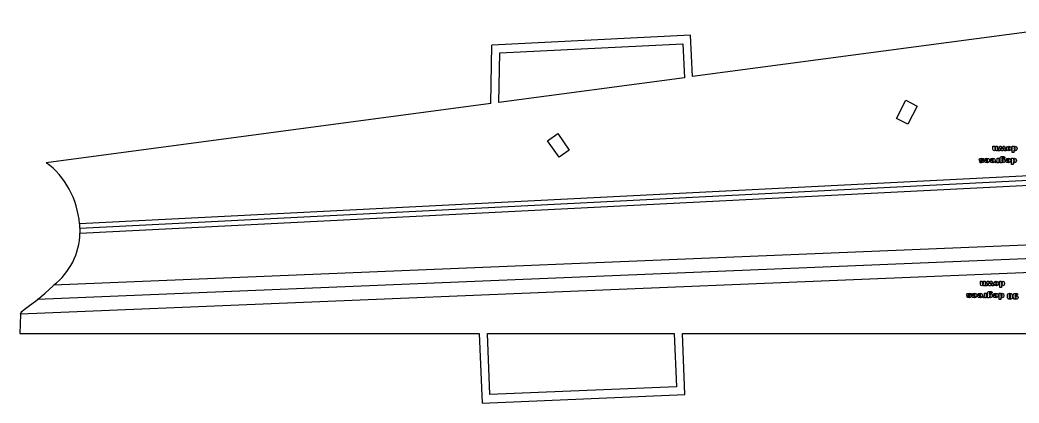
# Model space of a CAD drawing. Header units: millimetres. Extents: x -3 to 974, y -34 to 241.
# Drawn here: x -3.3 to 489.2, y -34.3 to 154.6 of the extents above; entities that cross this region are included whole.
import ezdxf

# ---------------------------------------------------------------- set-up
doc = ezdxf.new("R2010")
doc.units = ezdxf.units.MM
doc.layers.get('0').update_dxf_attribs({"linetype": 'CONTINUOUS'})

msp = doc.modelspace()

# ---------------------------------------------------------------- linework, layer by layer
for p, q in [((537.56, 154.59), (328.31, 126.67)), ((327.28, 147.09), (229.27, 142.14)), ((328.31, 126.67), (327.28, 147.09)), ((228.85, 113.39), (229.27, 142.14)), ((228.85, 113.39), (9.71, 84.15)), ((536.5, 77.56, 0), (26.26, 51.78, 0)), ((538.52, 45.5), (13.32, 23.83)), ((538.83, 38.72), (5.28, 16.71, 0)), ((5.01, 16.5), (9.2, 19.86)), ((9.2, 19.86), (13.07, 23.56)), ((13.07, 23.56), (13.32, 23.83)), ((0.77, 13.36), (5.01, 16.5)), ((-2.98, 9.58), (-2.72, 10.31)), ((-2.72, 10.31), (-2.28, 10.87)), ((-2.28, 10.87), (-1.25, 11.79)), ((-1.25, 11.79), (0.77, 13.36))]:
    msp.add_line(p, q)
for points in [[(324.33, 126.14), (232.86, 113.93), (233.21, 138.33), (323.48, 142.89)], [(439.04, 112.06), (434.45, 103.18), (428.83, 106.08), (433.42, 114.97)], [(256.7, 95.05), (261.79, 98.62), (267.53, 90.43), (262.45, 86.86)], [(478.66, 90.12), (477.89, 90.12), (477.89, 90.47), (477.54, 90.16), (477.1, 90.07), (476.56, 90.27), (476.36, 90.91), (476.36, 92.29), (477.2, 92.29), (477.2, 91.1), (477.28, 90.81), (477.49, 90.72), (477.74, 90.84), (477.83, 91.25), (477.83, 92.29), (478.66, 92.29)], [(481.71, 91.49), (481.27, 90.12), (480.51, 90.12), (480.06, 91.49), (479.7, 90.12), (478.9, 90.12), (479.7, 92.29), (480.45, 92.29), (480.89, 90.98), (481.31, 92.29), (482.06, 92.29), (482.86, 90.12), (482.06, 90.12)], [(485.44, 91.21), (485.1, 90.39), (484.2, 90.07), (483.63, 90.16), (483.21, 90.45), (482.94, 91.2), (483.28, 92.02), (483.67, 92.26), (484.2, 92.34), (485.04, 92.07), (485.34, 91.69)], [(484.61, 91.21), (484.49, 91.64), (484.19, 91.78), (483.9, 91.64), (483.78, 91.2), (483.9, 90.78), (484.19, 90.64), (484.49, 90.78)], [(485.85, 89.29), (485.85, 92.29), (486.63, 92.29), (486.63, 91.97), (486.92, 92.25), (487.33, 92.34), (488, 92), (488.24, 91.18), (487.98, 90.35), (487.32, 90.07), (486.97, 90.13), (486.69, 90.33), (486.69, 89.29)], [(486.68, 91.2), (486.79, 90.82), (487.06, 90.69), (487.31, 90.81), (487.4, 91.22), (487.3, 91.61), (487.05, 91.73), (486.79, 91.61)], [(471.89, 85.78), (471.06, 85.7), (470.92, 85.91), (470.68, 85.97), (470.42, 85.9), (470.34, 85.77), (470.44, 85.63), (470.8, 85.54), (471.4, 85.4), (471.68, 85.19), (471.8, 84.84), (471.67, 84.47), (471.33, 84.23), (470.74, 84.16), (470.17, 84.22), (469.86, 84.4), (469.65, 84.74), (470.44, 84.82), (470.55, 84.66), (470.78, 84.6), (470.99, 84.65), (471.05, 84.77), (470.97, 84.89), (470.62, 84.96), (470, 85.09), (469.69, 85.33), (469.58, 85.68), (469.69, 86.04), (470.05, 86.32), (470.72, 86.43), (471.57, 86.26)], [(472.13, 85.5), (473.8, 85.5), (473.69, 85.8), (473.37, 85.94), (473.14, 85.88), (472.99, 85.74), (472.17, 85.82), (472.63, 86.29), (473.39, 86.43), (474.07, 86.31), (474.48, 85.92), (474.64, 85.3), (474.32, 84.47), (473.93, 84.24), (473.42, 84.16), (472.68, 84.3), (472.27, 84.71), (472.13, 85.41)], [(472.97, 85.1), (473.1, 84.76), (473.38, 84.65), (473.7, 84.81), (473.79, 85.1)], [(474.92, 85.5), (476.59, 85.5), (476.48, 85.8), (476.17, 85.94), (475.93, 85.88), (475.79, 85.74), (474.97, 85.82), (475.42, 86.29), (476.19, 86.43), (476.87, 86.31), (477.28, 85.92), (477.44, 85.3), (477.11, 84.47), (476.72, 84.24), (476.21, 84.16), (475.47, 84.3), (475.06, 84.71), (474.92, 85.41)], [(475.77, 85.1), (475.9, 84.76), (476.18, 84.65), (476.49, 84.81), (476.59, 85.1)], [(479.25, 84.21), (478.47, 84.21), (478.47, 84.56), (478.24, 84.25), (477.95, 84.16), (477.54, 84.27), (477.8, 84.87), (478.03, 84.8), (478.29, 84.94), (478.42, 85.65), (478.42, 86.38), (479.25, 86.38)], [(480.62, 84.21), (479.84, 84.21), (479.84, 86.26), (479.84, 86.36), (479.93, 86.75), (480.16, 87.05), (480.52, 87.21), (481.03, 87.26), (481.58, 87.21), (481.93, 87.07), (482.18, 86.54), (482.17, 86.43), (481.36, 86.52), (481.27, 86.68), (481.04, 86.74), (480.77, 86.64), (480.68, 86.31), (480.68, 85.98), (480.93, 86.19), (481.34, 86.29), (481.74, 86.2), (482.05, 85.91), (482.24, 85.2), (481.99, 84.42), (481.35, 84.16), (480.93, 84.24), (480.62, 84.53)], [(481.4, 85.26), (481.3, 85.61), (481.04, 85.72), (480.78, 85.61), (480.67, 85.25), (480.78, 84.89), (481.05, 84.76), (481.31, 84.88)], [(482.62, 85.5), (484.29, 85.5), (484.18, 85.8), (483.87, 85.94), (483.63, 85.88), (483.49, 85.74), (482.67, 85.82), (483.12, 86.29), (483.89, 86.43), (484.56, 86.31), (484.97, 85.92), (485.14, 85.3), (484.81, 84.47), (484.42, 84.24), (483.91, 84.16), (483.17, 84.3), (482.76, 84.71), (482.62, 85.41)], [(483.47, 85.1), (483.6, 84.76), (483.87, 84.65), (484.19, 84.81), (484.29, 85.1)], [(485.54, 83.38), (485.54, 86.38), (486.32, 86.38), (486.32, 86.06), (486.62, 86.34), (487.02, 86.43), (487.7, 86.09), (487.93, 85.27), (487.67, 84.44), (487.02, 84.16), (486.66, 84.22), (486.38, 84.42), (486.38, 83.38)], [(486.38, 85.29), (486.48, 84.91), (486.76, 84.78), (487, 84.9), (487.1, 85.31), (487, 85.7), (486.75, 85.82), (486.48, 85.7)], [(536.61, 75.3), (536.39, 79.82), (26.12, 54.04), (26.3, 49.52)], [(0, 0), (223.16, 0), (224.57, -34.29), (324.49, -30.17), (323.24, 0), (540.46, 0), (539.14, 31.94), (-2.98, 9.58), (-3.12, 4.65), (-3.26, 0)], [(472.48, 23.56), (471.7, 23.56), (471.7, 23.91), (471.35, 23.6), (470.92, 23.51), (470.38, 23.72), (470.18, 24.35), (470.18, 25.73), (471.02, 25.73), (471.02, 24.54), (471.1, 24.25), (471.31, 24.16), (471.55, 24.28), (471.65, 24.69), (471.65, 25.73), (472.48, 25.73)], [(473.87, 24.93), (473.52, 23.56), (472.72, 23.56), (473.52, 25.73), (474.26, 25.73), (474.7, 24.43), (475.13, 25.73), (475.87, 25.73), (476.68, 23.56), (475.87, 23.56), (475.53, 24.93), (475.09, 23.56), (474.33, 23.56)], [(479.26, 24.65), (478.92, 23.83), (478.02, 23.51), (477.44, 23.61), (477.03, 23.89), (476.76, 24.64), (477.09, 25.46), (477.49, 25.7), (478.01, 25.78), (478.86, 25.52), (479.16, 25.14)], [(478.42, 24.65), (478.31, 25.08), (478.01, 25.22), (477.71, 25.08), (477.6, 24.64), (477.72, 24.22), (478, 24.08), (478.3, 24.22)], [(479.66, 22.73), (479.66, 25.73), (480.44, 25.73), (480.44, 25.41), (480.74, 25.69), (481.14, 25.78), (481.82, 25.45), (482.06, 24.62), (481.8, 23.8), (481.14, 23.51), (480.79, 23.58), (480.5, 23.77), (480.5, 22.73)], [(480.5, 24.64), (480.61, 24.26), (480.88, 24.13), (481.12, 24.25), (481.22, 24.66), (481.12, 25.05), (480.87, 25.17), (480.6, 25.05)], [(465.71, 19.22), (464.88, 19.14), (464.74, 19.35), (464.49, 19.42), (464.23, 19.34), (464.16, 19.21), (464.26, 19.07), (464.61, 18.99), (465.22, 18.85), (465.5, 18.63), (465.62, 18.28), (465.49, 17.91), (465.15, 17.68), (464.56, 17.6), (463.99, 17.66), (463.68, 17.84), (463.47, 18.18), (464.26, 18.26), (464.36, 18.11), (464.6, 18.04), (464.81, 18.09), (464.87, 18.21), (464.79, 18.33), (464.43, 18.41), (463.82, 18.54), (463.51, 18.78), (463.4, 19.12), (463.51, 19.48), (463.87, 19.77), (464.54, 19.87), (465.38, 19.7)], [(465.94, 18.94), (467.61, 18.94), (467.51, 19.24), (467.19, 19.38), (466.96, 19.32), (466.81, 19.19), (465.99, 19.26), (466.45, 19.73), (467.21, 19.87), (467.89, 19.75), (468.3, 19.36), (468.46, 18.74), (468.14, 17.92), (467.75, 17.68), (467.23, 17.6), (466.5, 17.74), (466.09, 18.15), (465.94, 18.85)], [(468.74, 18.94), (470.41, 18.94), (470.3, 19.24), (469.99, 19.38), (469.75, 19.32), (469.61, 19.19), (468.79, 19.26), (469.24, 19.73), (470, 19.87), (470.68, 19.75), (471.09, 19.36), (471.26, 18.74), (470.93, 17.92), (470.54, 17.68), (470.03, 17.6), (469.29, 17.74), (468.88, 18.15), (468.74, 18.85)], [(473.07, 17.65), (472.29, 17.65), (472.29, 18.01), (472.06, 17.69), (471.76, 17.6), (471.36, 17.72), (471.62, 18.31), (471.85, 18.25), (472.11, 18.38), (472.23, 19.1), (472.23, 19.82), (473.07, 19.82)], [(474.44, 17.65), (473.66, 17.65), (473.66, 19.7), (473.66, 19.8), (473.74, 20.19), (473.98, 20.49), (474.34, 20.65), (474.85, 20.71), (475.4, 20.66), (475.75, 20.51), (475.99, 19.98), (475.99, 19.87), (475.18, 19.96), (475.09, 20.12), (474.86, 20.18), (474.59, 20.09), (474.5, 19.75), (474.5, 19.42), (474.74, 19.63), (475.16, 19.74), (475.55, 19.64), (475.86, 19.36), (476.05, 18.64), (475.81, 17.87), (475.17, 17.6), (474.75, 17.69), (474.44, 17.97)], [(476.44, 18.94), (478.11, 18.94), (478, 19.24), (477.68, 19.38), (477.45, 19.32), (477.31, 19.19), (476.49, 19.26), (476.94, 19.73), (477.7, 19.87), (478.38, 19.75), (478.79, 19.36), (478.96, 18.74), (478.63, 17.92), (478.24, 17.68), (477.73, 17.6), (476.99, 17.74), (476.58, 18.15), (476.44, 18.85)], [(479.36, 16.82), (479.36, 19.82), (480.14, 19.82), (480.14, 19.5), (480.44, 19.78), (480.84, 19.87), (481.52, 19.54), (481.75, 18.71), (481.49, 17.89), (480.83, 17.6), (480.48, 17.67), (480.2, 17.86), (480.2, 16.82)], [(485.92, 18.31), (485.84, 17.58), (485.61, 17.11), (485.22, 16.86), (484.67, 16.77), (484.18, 16.85), (483.86, 17.04), (483.67, 17.29), (483.55, 17.6), (483.47, 18.3), (483.54, 19.01), (483.74, 19.5), (484.12, 19.78), (484.7, 19.87), (485.31, 19.75), (485.69, 19.4), (485.86, 18.95)], [(488.68, 19.15), (487.85, 19.05), (487.74, 19.29), (487.55, 19.36), (487.23, 19.16), (487.11, 18.53), (487.42, 18.75), (487.78, 18.83), (488.46, 18.54), (488.74, 17.81), (488.6, 17.27), (488.21, 16.9), (487.59, 16.77), (486.87, 16.93), (486.43, 17.42), (486.27, 18.31), (486.35, 19.01), (486.61, 19.5), (487.02, 19.78), (487.56, 19.87), (488.12, 19.79), (488.47, 19.55)], [(466.79, 18.54), (466.92, 18.2), (467.2, 18.09), (467.52, 18.25), (467.61, 18.54)], [(469.59, 18.54), (469.72, 18.2), (469.99, 18.09), (470.31, 18.25), (470.41, 18.54)], [(475.22, 18.7), (475.12, 19.05), (474.86, 19.17), (474.6, 19.05), (474.49, 18.69), (474.6, 18.33), (474.87, 18.2), (475.13, 18.32)], [(477.29, 18.54), (477.42, 18.2), (477.69, 18.09), (478.01, 18.25), (478.11, 18.54)], [(480.19, 18.73), (480.3, 18.35), (480.58, 18.22), (480.82, 18.34), (480.92, 18.75), (480.82, 19.14), (480.57, 19.26), (480.3, 19.14)], [(485.09, 18.31), (484.99, 19.1), (484.7, 19.31), (484.48, 19.22), (484.34, 18.94), (484.3, 18.34), (484.32, 17.84), (484.4, 17.53), (484.7, 17.33), (485, 17.54)], [(487.14, 17.81), (487.27, 17.43), (487.56, 17.29), (487.84, 17.42), (487.95, 17.79), (487.84, 18.18), (487.55, 18.31), (487.26, 18.18)], [(227.16, 0), (319.24, 0), (320.33, -26.34), (228.4, -30.13)]]:
    msp.add_lwpolyline(points, close=True)
for centre, major_axis, ratio, start_param, end_param in [((-7.15, 51.67), (-5.1, 38.25), 0.863977, 4.659146, 5.601587), ((-7.05, 50.24), (-33.36, 0.42), 0.999142, 2.240153, 3.132525)]:
    msp.add_ellipse(centre, major_axis=major_axis, ratio=ratio, start_param=start_param, end_param=end_param)

doc.saveas('drawing.dxf')
